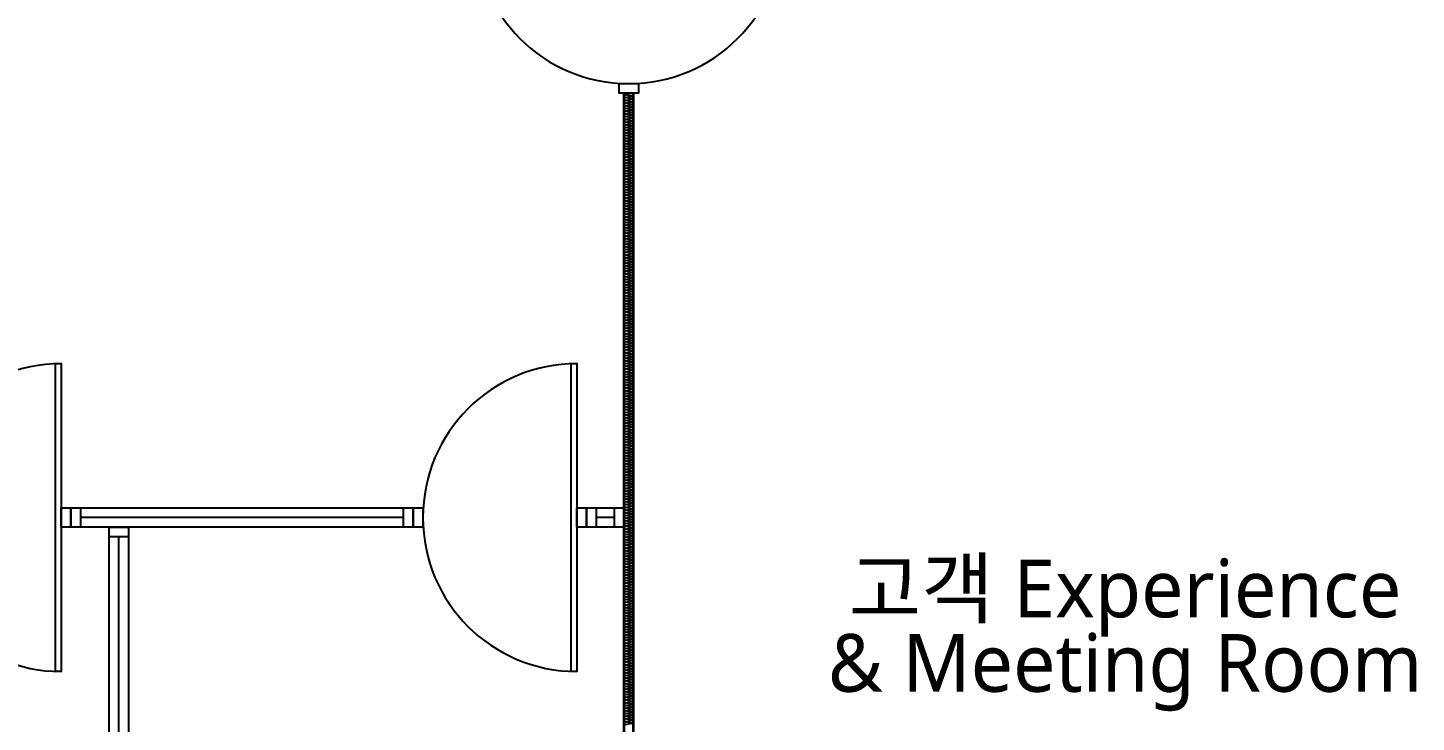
# Model space of a CAD drawing. Header units: millimetres. Extents: x 9 to 147, y 4 to 115.
# Drawn here: x 104.68 to 111.89, y 60.51 to 64.12 of the extents above; entities that cross this region are included whole.
import ezdxf
from ezdxf.enums import TextEntityAlignment as Align

# ---------------------------------------------------------------- set-up
doc = ezdxf.new("R2010")
doc.units = ezdxf.units.MM
doc.header["$LTSCALE"] = 200
for name, color, linetype in [('XR-PLAN$0$A-wall-유리파티션', 252, 'Continuous'), ('XR-PLAN$0$DOOR', 252, 'Continuous'), ('XR-PLAN$0$DOOR-OPEN', 252, 'Continuous'), ('XR-PLAN$0$ELE-4', 252, 'Continuous'), ('XR-PLAN$0$HAT-INS', 252, 'Continuous'), ('XR-PLAN$0$WALL-GLASS', 252, 'Continuous')]:
    doc.layers.add(name, color=color, linetype=linetype)
doc.layers.add('XR-PLAN$0$TXT-1', color=137, linetype='Continuous', plot=False)
doc.styles.add('XR-PLAN$0$스타일1', font='MALGUN_0.TTF')

# ---------------------------------------------------------------- blocks, each defined once
blk = doc.blocks.new('*U141')
at = {"layer": 'XR-PLAN$0$HAT-INS'}
for points in [[(-6514, 0, -0.414214), (-6529, 15), (-6514, 85, 1), (-6544, 85), (-6529, 15, -0.414214), (-6544, 0, 0.414214)], [(-6484, 0, -0.414214), (-6499, 15), (-6484, 85, 1), (-6514, 85), (-6499, 15, -0.414214), (-6514, 0, 0.414214)], [(-6454, 0, -0.414214), (-6469, 15), (-6454, 85, 1), (-6484, 85), (-6469, 15, -0.414214), (-6484, 0, 0.414214)], [(-6424, 0, -0.414214), (-6439, 15), (-6424, 85, 1), (-6454, 85), (-6439, 15, -0.414214), (-6454, 0, 0.414214)], [(-6394, 0, -0.414214), (-6409, 15), (-6394, 85, 1), (-6424, 85), (-6409, 15, -0.414214), (-6424, 0, 0.414214)], [(-6364, 0, -0.414214), (-6379, 15), (-6364, 85, 1), (-6394, 85), (-6379, 15, -0.414214), (-6394, 0, 0.414214)], [(-6334, 0, -0.414214), (-6349, 15), (-6334, 85, 1), (-6364, 85), (-6349, 15, -0.414214), (-6364, 0, 0.414214)], [(-6304, 0, -0.414214), (-6319, 15), (-6304, 85, 1), (-6334, 85), (-6319, 15, -0.414214), (-6334, 0, 0.414214)], [(-6274, 0, -0.414214), (-6289, 15), (-6274, 85, 1), (-6304, 85), (-6289, 15, -0.414214), (-6304, 0, 0.414214)], [(-6244, 0, -0.414214), (-6259, 15), (-6244, 85, 1), (-6274, 85), (-6259, 15, -0.414214), (-6274, 0, 0.414214)], [(-6214, 0, -0.414214), (-6229, 15), (-6214, 85, 1), (-6244, 85), (-6229, 15, -0.414214), (-6244, 0, 0.414214)], [(-6184, 0, -0.414214), (-6199, 15), (-6184, 85, 1), (-6214, 85), (-6199, 15, -0.414214), (-6214, 0, 0.414214)], [(-6154, 0, -0.414214), (-6169, 15), (-6154, 85, 1), (-6184, 85), (-6169, 15, -0.414214), (-6184, 0, 0.414214)], [(-6124, 0, -0.414214), (-6139, 15), (-6124, 85, 1), (-6154, 85), (-6139, 15, -0.414214), (-6154, 0, 0.414214)], [(-6094, 0, -0.414214), (-6109, 15), (-6094, 85, 1), (-6124, 85), (-6109, 15, -0.414214), (-6124, 0, 0.414214)], [(-6064, 0, -0.414214), (-6079, 15), (-6064, 85, 1), (-6094, 85), (-6079, 15, -0.414214), (-6094, 0, 0.414214)], [(-6034, 0, -0.414214), (-6049, 15), (-6034, 85, 1), (-6064, 85), (-6049, 15, -0.414214), (-6064, 0, 0.414214)], [(-6004, 0, -0.414214), (-6019, 15), (-6004, 85, 1), (-6034, 85), (-6019, 15, -0.414214), (-6034, 0, 0.414214)], [(-5974, 0, -0.414214), (-5989, 15), (-5974, 85, 1), (-6004, 85), (-5989, 15, -0.414214), (-6004, 0, 0.414214)], [(-5944, 0, -0.414214), (-5959, 15), (-5944, 85, 1), (-5974, 85), (-5959, 15, -0.414214), (-5974, 0, 0.414214)], [(-5914, 0, -0.414214), (-5929, 15), (-5914, 85, 1), (-5944, 85), (-5929, 15, -0.414214), (-5944, 0, 0.414214)], [(-5884, 0, -0.414214), (-5899, 15), (-5884, 85, 1), (-5914, 85), (-5899, 15, -0.414214), (-5914, 0, 0.414214)], [(-5854, 0, -0.414214), (-5869, 15), (-5854, 85, 1), (-5884, 85), (-5869, 15, -0.414214), (-5884, 0, 0.414214)], [(-5824, 0, -0.414214), (-5839, 15), (-5824, 85, 1), (-5854, 85), (-5839, 15, -0.414214), (-5854, 0, 0.414214)], [(-5794, 0, -0.414214), (-5809, 15), (-5794, 85, 1), (-5824, 85), (-5809, 15, -0.414214), (-5824, 0, 0.414214)], [(-5764, 0, -0.414214), (-5779, 15), (-5764, 85, 1), (-5794, 85), (-5779, 15, -0.414214), (-5794, 0, 0.414214)], [(-5734, 0, -0.414214), (-5749, 15), (-5734, 85, 1), (-5764, 85), (-5749, 15, -0.414214), (-5764, 0, 0.414214)], [(-5704, 0, -0.414214), (-5719, 15), (-5704, 85, 1), (-5734, 85), (-5719, 15, -0.414214), (-5734, 0, 0.414214)], [(-5674, 0, -0.414214), (-5689, 15), (-5674, 85, 1), (-5704, 85), (-5689, 15, -0.414214), (-5704, 0, 0.414214)], [(-5644, 0, -0.414214), (-5659, 15), (-5644, 85, 1), (-5674, 85), (-5659, 15, -0.414214), (-5674, 0, 0.414214)], [(-5614, 0, -0.414214), (-5629, 15), (-5614, 85, 1), (-5644, 85), (-5629, 15, -0.414214), (-5644, 0, 0.414214)], [(-5584, 0, -0.414214), (-5599, 15), (-5584, 85, 1), (-5614, 85), (-5599, 15, -0.414214), (-5614, 0, 0.414214)], [(-5554, 0, -0.414214), (-5569, 15), (-5554, 85, 1), (-5584, 85), (-5569, 15, -0.414214), (-5584, 0, 0.414214)], [(-5524, 0, -0.414214), (-5539, 15), (-5524, 85, 1), (-5554, 85), (-5539, 15, -0.414214), (-5554, 0, 0.414214)], [(-5494, 0, -0.414214), (-5509, 15), (-5494, 85, 1), (-5524, 85), (-5509, 15, -0.414214), (-5524, 0, 0.414214)], [(-5464, 0, -0.414214), (-5479, 15), (-5464, 85, 1), (-5494, 85), (-5479, 15, -0.414214), (-5494, 0, 0.414214)], [(-5434, 0, -0.414214), (-5449, 15), (-5434, 85, 1), (-5464, 85), (-5449, 15, -0.414214), (-5464, 0, 0.414214)], [(-5404, 0, -0.414214), (-5419, 15), (-5404, 85, 1), (-5434, 85), (-5419, 15, -0.414214), (-5434, 0, 0.414214)], [(-5374, 0, -0.414214), (-5389, 15), (-5374, 85, 1), (-5404, 85), (-5389, 15, -0.414214), (-5404, 0, 0.414214)], [(-5344, 0, -0.414214), (-5359, 15), (-5344, 85, 1), (-5374, 85), (-5359, 15, -0.414214), (-5374, 0, 0.414214)], [(-5314, 0, -0.414214), (-5329, 15), (-5314, 85, 1), (-5344, 85), (-5329, 15, -0.414214), (-5344, 0, 0.414214)], [(-5284, 0, -0.414214), (-5299, 15), (-5284, 85, 1), (-5314, 85), (-5299, 15, -0.414214), (-5314, 0, 0.414214)], [(-5254, 0, -0.414214), (-5269, 15), (-5254, 85, 1), (-5284, 85), (-5269, 15, -0.414214), (-5284, 0, 0.414214)], [(-5224, 0, -0.414214), (-5239, 15), (-5224, 85, 1), (-5254, 85), (-5239, 15, -0.414214), (-5254, 0, 0.414214)], [(-5194, 0, -0.414214), (-5209, 15), (-5194, 85, 1), (-5224, 85), (-5209, 15, -0.414214), (-5224, 0, 0.414214)], [(-5164, 0, -0.414214), (-5179, 15), (-5164, 85, 1), (-5194, 85), (-5179, 15, -0.414214), (-5194, 0, 0.414214)], [(-5134, 0, -0.414214), (-5149, 15), (-5134, 85, 1), (-5164, 85), (-5149, 15, -0.414214), (-5164, 0, 0.414214)], [(-5104, 0, -0.414214), (-5119, 15), (-5104, 85, 1), (-5134, 85), (-5119, 15, -0.414214), (-5134, 0, 0.414214)], [(-5074, 0, -0.414214), (-5089, 15), (-5074, 85, 1), (-5104, 85), (-5089, 15, -0.414214), (-5104, 0, 0.414214)], [(-5044, 0, -0.414214), (-5059, 15), (-5044, 85, 1), (-5074, 85), (-5059, 15, -0.414214), (-5074, 0, 0.414214)], [(-5014, 0, -0.414214), (-5029, 15), (-5014, 85, 1), (-5044, 85), (-5029, 15, -0.414214), (-5044, 0, 0.414214)], [(-4984, 0, -0.414214), (-4999, 15), (-4984, 85, 1), (-5014, 85), (-4999, 15, -0.414214), (-5014, 0, 0.414214)], [(-4954, 0, -0.414214), (-4969, 15), (-4954, 85, 1), (-4984, 85), (-4969, 15, -0.414214), (-4984, 0, 0.414214)], [(-4924, 0, -0.414214), (-4939, 15), (-4924, 85, 1), (-4954, 85), (-4939, 15, -0.414214), (-4954, 0, 0.414214)], [(-4894, 0, -0.414214), (-4909, 15), (-4894, 85, 1), (-4924, 85), (-4909, 15, -0.414214), (-4924, 0, 0.414214)], [(-4864, 0, -0.414214), (-4879, 15), (-4864, 85, 1), (-4894, 85), (-4879, 15, -0.414214), (-4894, 0, 0.414214)], [(-4834, 0, -0.414214), (-4849, 15), (-4834, 85, 1), (-4864, 85), (-4849, 15, -0.414214), (-4864, 0, 0.414214)], [(-4804, 0, -0.414214), (-4819, 15), (-4804, 85, 1), (-4834, 85), (-4819, 15, -0.414214), (-4834, 0, 0.414214)], [(-4774, 0, -0.414214), (-4789, 15), (-4774, 85, 1), (-4804, 85), (-4789, 15, -0.414214), (-4804, 0, 0.414214)], [(-4744, 0, -0.414214), (-4759, 15), (-4744, 85, 1), (-4774, 85), (-4759, 15, -0.414214), (-4774, 0, 0.414214)], [(-4714, 0, -0.414214), (-4729, 15), (-4714, 85, 1), (-4744, 85), (-4729, 15, -0.414214), (-4744, 0, 0.414214)], [(-4684, 0, -0.414214), (-4699, 15), (-4684, 85, 1), (-4714, 85), (-4699, 15, -0.414214), (-4714, 0, 0.414214)], [(-4654, 0, -0.414214), (-4669, 15), (-4654, 85, 1), (-4684, 85), (-4669, 15, -0.414214), (-4684, 0, 0.414214)], [(-4624, 0, -0.414214), (-4639, 15), (-4624, 85, 1), (-4654, 85), (-4639, 15, -0.414214), (-4654, 0, 0.414214)], [(-4594, 0, -0.414214), (-4609, 15), (-4594, 85, 1), (-4624, 85), (-4609, 15, -0.414214), (-4624, 0, 0.414214)], [(-4564, 0, -0.414214), (-4579, 15), (-4564, 85, 1), (-4594, 85), (-4579, 15, -0.414214), (-4594, 0, 0.414214)], [(-4534, 0, -0.414214), (-4549, 15), (-4534, 85, 1), (-4564, 85), (-4549, 15, -0.414214), (-4564, 0, 0.414214)], [(-4504, 0, -0.414214), (-4519, 15), (-4504, 85, 1), (-4534, 85), (-4519, 15, -0.414214), (-4534, 0, 0.414214)], [(-4474, 0, -0.414214), (-4489, 15), (-4474, 85, 1), (-4504, 85), (-4489, 15, -0.414214), (-4504, 0, 0.414214)], [(-4444, 0, -0.414214), (-4459, 15), (-4444, 85, 1), (-4474, 85), (-4459, 15, -0.414214), (-4474, 0, 0.414214)], [(-4414, 0, -0.414214), (-4429, 15), (-4414, 85, 1), (-4444, 85), (-4429, 15, -0.414214), (-4444, 0, 0.414214)], [(-4384, 0, -0.414214), (-4399, 15), (-4384, 85, 1), (-4414, 85), (-4399, 15, -0.414214), (-4414, 0, 0.414214)], [(-4354, 0, -0.414214), (-4369, 15), (-4354, 85, 1), (-4384, 85), (-4369, 15, -0.414214), (-4384, 0, 0.414214)], [(-4324, 0, -0.414214), (-4339, 15), (-4324, 85, 1), (-4354, 85), (-4339, 15, -0.414214), (-4354, 0, 0.414214)], [(-4294, 0, -0.414214), (-4309, 15), (-4294, 85, 1), (-4324, 85), (-4309, 15, -0.414214), (-4324, 0, 0.414214)], [(-4264, 0, -0.414214), (-4279, 15), (-4264, 85, 1), (-4294, 85), (-4279, 15, -0.414214), (-4294, 0, 0.414214)], [(-4234, 0, -0.414214), (-4249, 15), (-4234, 85, 1), (-4264, 85), (-4249, 15, -0.414214), (-4264, 0, 0.414214)], [(-4204, 0, -0.414214), (-4219, 15), (-4204, 85, 1), (-4234, 85), (-4219, 15, -0.414214), (-4234, 0, 0.414214)], [(-4174, 0, -0.414214), (-4189, 15), (-4174, 85, 1), (-4204, 85), (-4189, 15, -0.414214), (-4204, 0, 0.414214)], [(-4144, 0, -0.414214), (-4159, 15), (-4144, 85, 1), (-4174, 85), (-4159, 15, -0.414214), (-4174, 0, 0.414214)], [(-4114, 0, -0.414214), (-4129, 15), (-4114, 85, 1), (-4144, 85), (-4129, 15, -0.414214), (-4144, 0, 0.414214)], [(-4084, 0, -0.414214), (-4099, 15), (-4084, 85, 1), (-4114, 85), (-4099, 15, -0.414214), (-4114, 0, 0.414214)], [(-4054, 0, -0.414214), (-4069, 15), (-4054, 85, 1), (-4084, 85), (-4069, 15, -0.414214), (-4084, 0, 0.414214)], [(-4024, 0, -0.414214), (-4039, 15), (-4024, 85, 1), (-4054, 85), (-4039, 15, -0.414214), (-4054, 0, 0.414214)], [(-3994, 0, -0.414214), (-4009, 15), (-3994, 85, 1), (-4024, 85), (-4009, 15, -0.414214), (-4024, 0, 0.414214)], [(-3964, 0, -0.414214), (-3979, 15), (-3964, 85, 1), (-3994, 85), (-3979, 15, -0.414214), (-3994, 0, 0.414214)], [(-3934, 0, -0.414214), (-3949, 15), (-3934, 85, 1), (-3964, 85), (-3949, 15, -0.414214), (-3964, 0, 0.414214)], [(-3904, 0, -0.414214), (-3919, 15), (-3904, 85, 1), (-3934, 85), (-3919, 15, -0.414214), (-3934, 0, 0.414214)], [(-3874, 0, -0.414214), (-3889, 15), (-3874, 85, 1), (-3904, 85), (-3889, 15, -0.414214), (-3904, 0, 0.414214)], [(-3844, 0, -0.414214), (-3859, 15), (-3844, 85, 1), (-3874, 85), (-3859, 15, -0.414214), (-3874, 0, 0.414214)], [(-3814, 0, -0.414214), (-3829, 15), (-3814, 85, 1), (-3844, 85), (-3829, 15, -0.414214), (-3844, 0, 0.414214)], [(-3784, 0, -0.414214), (-3799, 15), (-3784, 85, 1), (-3814, 85), (-3799, 15, -0.414214), (-3814, 0, 0.414214)], [(-3754, 0, -0.414214), (-3769, 15), (-3754, 85, 1), (-3784, 85), (-3769, 15, -0.414214), (-3784, 0, 0.414214)], [(-3724, 0, -0.414214), (-3739, 15), (-3724, 85, 1), (-3754, 85), (-3739, 15, -0.414214), (-3754, 0, 0.414214)], [(-3694, 0, -0.414214), (-3709, 15), (-3694, 85, 1), (-3724, 85), (-3709, 15, -0.414214), (-3724, 0, 0.414214)], [(-3664, 0, -0.414214), (-3679, 15), (-3664, 85, 1), (-3694, 85), (-3679, 15, -0.414214), (-3694, 0, 0.414214)], [(-3634, 0, -0.414214), (-3649, 15), (-3634, 85, 1), (-3664, 85), (-3649, 15, -0.414214), (-3664, 0, 0.414214)], [(-3604, 0, -0.414214), (-3619, 15), (-3604, 85, 1), (-3634, 85), (-3619, 15, -0.414214), (-3634, 0, 0.414214)], [(-3574, 0, -0.414214), (-3589, 15), (-3574, 85, 1), (-3604, 85), (-3589, 15, -0.414214), (-3604, 0, 0.414214)], [(-3544, 0, -0.414214), (-3559, 15), (-3544, 85, 1), (-3574, 85), (-3559, 15, -0.414214), (-3574, 0, 0.414214)], [(-3514, 0, -0.414214), (-3529, 15), (-3514, 85, 1), (-3544, 85), (-3529, 15, -0.414214), (-3544, 0, 0.414214)], [(-3484, 0, -0.414214), (-3499, 15), (-3484, 85, 1), (-3514, 85), (-3499, 15, -0.414214), (-3514, 0, 0.414214)], [(-3454, 0, -0.414214), (-3469, 15), (-3454, 85, 1), (-3484, 85), (-3469, 15, -0.414214), (-3484, 0, 0.414214)], [(-3424, 0, -0.414214), (-3439, 15), (-3424, 85, 1), (-3454, 85), (-3439, 15, -0.414214), (-3454, 0, 0.414214)], [(-3394, 0, -0.414214), (-3409, 15), (-3394, 85, 1), (-3424, 85), (-3409, 15, -0.414214), (-3424, 0, 0.414214)], [(-3364, 0, -0.414214), (-3379, 15), (-3364, 85, 1), (-3394, 85), (-3379, 15, -0.414214), (-3394, 0, 0.414214)], [(-3334, 0, -0.414214), (-3349, 15), (-3334, 85, 1), (-3364, 85), (-3349, 15, -0.414214), (-3364, 0, 0.414214)], [(-3304, 0, -0.414214), (-3319, 15), (-3304, 85, 1), (-3334, 85), (-3319, 15, -0.414214), (-3334, 0, 0.414214)], [(-3274, 0, -0.414214), (-3289, 15), (-3274, 85, 1), (-3304, 85), (-3289, 15, -0.414214), (-3304, 0, 0.414214)], [(-3244, 0, -0.414214), (-3259, 15), (-3244, 85, 1), (-3274, 85), (-3259, 15, -0.414214), (-3274, 0, 0.414214)], [(-3214, 0, -0.414214), (-3229, 15), (-3214, 85, 1), (-3244, 85), (-3229, 15, -0.414214), (-3244, 0, 0.414214)], [(-3184, 0, -0.414214), (-3199, 15), (-3184, 85, 1), (-3214, 85), (-3199, 15, -0.414214), (-3214, 0, 0.414214)], [(-3154, 0, -0.414214), (-3169, 15), (-3154, 85, 1), (-3184, 85), (-3169, 15, -0.414214), (-3184, 0, 0.414214)], [(-3124, 0, -0.414214), (-3139, 15), (-3124, 85, 1), (-3154, 85), (-3139, 15, -0.414214), (-3154, 0, 0.414214)], [(-3094, 0, -0.414214), (-3109, 15), (-3094, 85, 1), (-3124, 85), (-3109, 15, -0.414214), (-3124, 0, 0.414214)], [(-3064, 0, -0.414214), (-3079, 15), (-3064, 85, 1), (-3094, 85), (-3079, 15, -0.414214), (-3094, 0, 0.414214)], [(-3034, 0, -0.414214), (-3049, 15), (-3034, 85, 1), (-3064, 85), (-3049, 15, -0.414214), (-3064, 0, 0.414214)], [(-3004, 0, -0.414214), (-3019, 15), (-3004, 85, 1), (-3034, 85), (-3019, 15, -0.414214), (-3034, 0, 0.414214)], [(-2974, 0, -0.414214), (-2989, 15), (-2974, 85, 1), (-3004, 85), (-2989, 15, -0.414214), (-3004, 0, 0.414214)], [(-2944, 0, -0.414214), (-2959, 15), (-2944, 85, 1), (-2974, 85), (-2959, 15, -0.414214), (-2974, 0, 0.414214)], [(-2914, 0, -0.414214), (-2929, 15), (-2914, 85, 1), (-2944, 85), (-2929, 15, -0.414214), (-2944, 0, 0.414214)], [(-2884, 0, -0.414214), (-2899, 15), (-2884, 85, 1), (-2914, 85), (-2899, 15, -0.414214), (-2914, 0, 0.414214)], [(-2854, 0, -0.414214), (-2869, 15), (-2854, 85, 1), (-2884, 85), (-2869, 15, -0.414214), (-2884, 0, 0.414214)], [(-2824, 0, -0.414214), (-2839, 15), (-2824, 85, 1), (-2854, 85), (-2839, 15, -0.414214), (-2854, 0, 0.414214)], [(-2794, 0, -0.414214), (-2809, 15), (-2794, 85, 1), (-2824, 85), (-2809, 15, -0.414214), (-2824, 0, 0.414214)], [(-2764, 0, -0.414214), (-2779, 15), (-2764, 85, 1), (-2794, 85), (-2779, 15, -0.414214), (-2794, 0, 0.414214)], [(-2734, 0, -0.414214), (-2749, 15), (-2734, 85, 1), (-2764, 85), (-2749, 15, -0.414214), (-2764, 0, 0.414214)], [(-2704, 0, -0.414214), (-2719, 15), (-2704, 85, 1), (-2734, 85), (-2719, 15, -0.414214), (-2734, 0, 0.414214)], [(-2674, 0, -0.414214), (-2689, 15), (-2674, 85, 1), (-2704, 85), (-2689, 15, -0.414214), (-2704, 0, 0.414214)], [(-2644, 0, -0.414214), (-2659, 15), (-2644, 85, 1), (-2674, 85), (-2659, 15, -0.414214), (-2674, 0, 0.414214)], [(-2614, 0, -0.414214), (-2629, 15), (-2614, 85, 1), (-2644, 85), (-2629, 15, -0.414214), (-2644, 0, 0.414214)], [(-2584, 0, -0.414214), (-2599, 15), (-2584, 85, 1), (-2614, 85), (-2599, 15, -0.414214), (-2614, 0, 0.414214)], [(-2554, 0, -0.414214), (-2569, 15), (-2554, 85, 1), (-2584, 85), (-2569, 15, -0.414214), (-2584, 0, 0.414214)], [(-2524, 0, -0.414214), (-2539, 15), (-2524, 85, 1), (-2554, 85), (-2539, 15, -0.414214), (-2554, 0, 0.414214)], [(-2494, 0, -0.414214), (-2509, 15), (-2494, 85, 1), (-2524, 85), (-2509, 15, -0.414214), (-2524, 0, 0.414214)], [(-2464, 0, -0.414214), (-2479, 15), (-2464, 85, 1), (-2494, 85), (-2479, 15, -0.414214), (-2494, 0, 0.414214)], [(-2434, 0, -0.414214), (-2449, 15), (-2434, 85, 1), (-2464, 85), (-2449, 15, -0.414214), (-2464, 0, 0.414214)], [(-2404, 0, -0.414214), (-2419, 15), (-2404, 85, 1), (-2434, 85), (-2419, 15, -0.414214), (-2434, 0, 0.414214)], [(-2374, 0, -0.414214), (-2389, 15), (-2374, 85, 1), (-2404, 85), (-2389, 15, -0.414214), (-2404, 0, 0.414214)], [(-2344, 0, -0.414214), (-2359, 15), (-2344, 85, 1), (-2374, 85), (-2359, 15, -0.414214), (-2374, 0, 0.414214)], [(-2314, 0, -0.414214), (-2329, 15), (-2314, 85, 1), (-2344, 85), (-2329, 15, -0.414214), (-2344, 0, 0.414214)], [(-2284, 0, -0.414214), (-2299, 15), (-2284, 85, 1), (-2314, 85), (-2299, 15, -0.414214), (-2314, 0, 0.414214)], [(-2254, 0, -0.414214), (-2269, 15), (-2254, 85, 1), (-2284, 85), (-2269, 15, -0.414214), (-2284, 0, 0.414214)], [(-2224, 0, -0.414214), (-2239, 15), (-2224, 85, 1), (-2254, 85), (-2239, 15, -0.414214), (-2254, 0, 0.414214)], [(-2194, 0, -0.414214), (-2209, 15), (-2194, 85, 1), (-2224, 85), (-2209, 15, -0.414214), (-2224, 0, 0.414214)], [(-2164, 0, -0.414214), (-2179, 15), (-2164, 85, 1), (-2194, 85), (-2179, 15, -0.414214), (-2194, 0, 0.414214)], [(-2134, 0, -0.414214), (-2149, 15), (-2134, 85, 1), (-2164, 85), (-2149, 15, -0.414214), (-2164, 0, 0.414214)], [(-2104, 0, -0.414214), (-2119, 15), (-2104, 85, 1), (-2134, 85), (-2119, 15, -0.414214), (-2134, 0, 0.414214)], [(-2074, 0, -0.414214), (-2089, 15), (-2074, 85, 1), (-2104, 85), (-2089, 15, -0.414214), (-2104, 0, 0.414214)], [(-2044, 0, -0.414214), (-2059, 15), (-2044, 85, 1), (-2074, 85), (-2059, 15, -0.414214), (-2074, 0, 0.414214)], [(-2014, 0, -0.414214), (-2029, 15), (-2014, 85, 1), (-2044, 85), (-2029, 15, -0.414214), (-2044, 0, 0.414214)], [(-1984, 0, -0.414214), (-1999, 15), (-1984, 85, 1), (-2014, 85), (-1999, 15, -0.414214), (-2014, 0, 0.414214)], [(-1954, 0, -0.414214), (-1969, 15), (-1954, 85, 1), (-1984, 85), (-1969, 15, -0.414214), (-1984, 0, 0.414214)], [(-1924, 0, -0.414214), (-1939, 15), (-1924, 85, 1), (-1954, 85), (-1939, 15, -0.414214), (-1954, 0, 0.414214)], [(-1894, 0, -0.414214), (-1909, 15), (-1894, 85, 1), (-1924, 85), (-1909, 15, -0.414214), (-1924, 0, 0.414214)], [(-1864, 0, -0.414214), (-1879, 15), (-1864, 85, 1), (-1894, 85), (-1879, 15, -0.414214), (-1894, 0, 0.414214)], [(-1834, 0, -0.414214), (-1849, 15), (-1834, 85, 1), (-1864, 85), (-1849, 15, -0.414214), (-1864, 0, 0.414214)], [(-1804, 0, -0.414214), (-1819, 15), (-1804, 85, 1), (-1834, 85), (-1819, 15, -0.414214), (-1834, 0, 0.414214)], [(-1774, 0, -0.414214), (-1789, 15), (-1774, 85, 1), (-1804, 85), (-1789, 15, -0.414214), (-1804, 0, 0.414214)], [(-1744, 0, -0.414214), (-1759, 15), (-1744, 85, 1), (-1774, 85), (-1759, 15, -0.414214), (-1774, 0, 0.414214)], [(-1714, 0, -0.414214), (-1729, 15), (-1714, 85, 1), (-1744, 85), (-1729, 15, -0.414214), (-1744, 0, 0.414214)], [(-1684, 0, -0.414214), (-1699, 15), (-1684, 85, 1), (-1714, 85), (-1699, 15, -0.414214), (-1714, 0, 0.414214)], [(-1654, 0, -0.414214), (-1669, 15), (-1654, 85, 1), (-1684, 85), (-1669, 15, -0.414214), (-1684, 0, 0.414214)], [(-1624, 0, -0.414214), (-1639, 15), (-1624, 85, 1), (-1654, 85), (-1639, 15, -0.414214), (-1654, 0, 0.414214)], [(-1594, 0, -0.414214), (-1609, 15), (-1594, 85, 1), (-1624, 85), (-1609, 15, -0.414214), (-1624, 0, 0.414214)], [(-1564, 0, -0.414214), (-1579, 15), (-1564, 85, 1), (-1594, 85), (-1579, 15, -0.414214), (-1594, 0, 0.414214)], [(-1534, 0, -0.414214), (-1549, 15), (-1534, 85, 1), (-1564, 85), (-1549, 15, -0.414214), (-1564, 0, 0.414214)], [(-1504, 0, -0.414214), (-1519, 15), (-1504, 85, 1), (-1534, 85), (-1519, 15, -0.414214), (-1534, 0, 0.414214)], [(-1474, 0, -0.414214), (-1489, 15), (-1474, 85, 1), (-1504, 85), (-1489, 15, -0.414214), (-1504, 0, 0.414214)], [(-1444, 0, -0.414214), (-1459, 15), (-1444, 85, 1), (-1474, 85), (-1459, 15, -0.414214), (-1474, 0, 0.414214)], [(-1414, 0, -0.414214), (-1429, 15), (-1414, 85, 1), (-1444, 85), (-1429, 15, -0.414214), (-1444, 0, 0.414214)], [(-1384, 0, -0.414214), (-1399, 15), (-1384, 85, 1), (-1414, 85), (-1399, 15, -0.414214), (-1414, 0, 0.414214)], [(-1354, 0, -0.414214), (-1369, 15), (-1354, 85, 1), (-1384, 85), (-1369, 15, -0.414214), (-1384, 0, 0.414214)], [(-1324, 0, -0.414214), (-1339, 15), (-1324, 85, 1), (-1354, 85), (-1339, 15, -0.414214), (-1354, 0, 0.414214)], [(-1294, 0, -0.414214), (-1309, 15), (-1294, 85, 1), (-1324, 85), (-1309, 15, -0.414214), (-1324, 0, 0.414214)], [(-1264, 0, -0.414214), (-1279, 15), (-1264, 85, 1), (-1294, 85), (-1279, 15, -0.414214), (-1294, 0, 0.414214)], [(-1234, 0, -0.414214), (-1249, 15), (-1234, 85, 1), (-1264, 85), (-1249, 15, -0.414214), (-1264, 0, 0.414214)], [(-1204, 0, -0.414214), (-1219, 15), (-1204, 85, 1), (-1234, 85), (-1219, 15, -0.414214), (-1234, 0, 0.414214)], [(-1174, 0, -0.414214), (-1189, 15), (-1174, 85, 1), (-1204, 85), (-1189, 15, -0.414214), (-1204, 0, 0.414214)], [(-1144, 0, -0.414214), (-1159, 15), (-1144, 85, 1), (-1174, 85), (-1159, 15, -0.414214), (-1174, 0, 0.414214)], [(-1114, 0, -0.414214), (-1129, 15), (-1114, 85, 1), (-1144, 85), (-1129, 15, -0.414214), (-1144, 0, 0.414214)], [(-1084, 0, -0.414214), (-1099, 15), (-1084, 85, 1), (-1114, 85), (-1099, 15, -0.414214), (-1114, 0, 0.414214)], [(-1054, 0, -0.414214), (-1069, 15), (-1054, 85, 1), (-1084, 85), (-1069, 15, -0.414214), (-1084, 0, 0.414214)], [(-1024, 0, -0.414214), (-1039, 15), (-1024, 85, 1), (-1054, 85), (-1039, 15, -0.414214), (-1054, 0, 0.414214)], [(-994, 0, -0.414214), (-1009, 15), (-994, 85, 1), (-1024, 85), (-1009, 15, -0.414214), (-1024, 0, 0.414214)], [(-964, 0, -0.414214), (-979, 15), (-964, 85, 1), (-994, 85), (-979, 15, -0.414214), (-994, 0, 0.414214)], [(-934, 0, -0.414214), (-949, 15), (-934, 85, 1), (-964, 85), (-949, 15, -0.414214), (-964, 0, 0.414214)], [(-904, 0, -0.414214), (-919, 15), (-904, 85, 1), (-934, 85), (-919, 15, -0.414214), (-934, 0, 0.414214)], [(-874, 0, -0.414214), (-889, 15), (-874, 85, 1), (-904, 85), (-889, 15, -0.414214), (-904, 0, 0.414214)], [(-844, 0, -0.414214), (-859, 15), (-844, 85, 1), (-874, 85), (-859, 15, -0.414214), (-874, 0, 0.414214)], [(-814, 0, -0.414214), (-829, 15), (-814, 85, 1), (-844, 85), (-829, 15, -0.414214), (-844, 0, 0.414214)], [(-784, 0, -0.414214), (-799, 15), (-784, 85, 1), (-814, 85), (-799, 15, -0.414214), (-814, 0, 0.414214)], [(-754, 0, -0.414214), (-769, 15), (-754, 85, 1), (-784, 85), (-769, 15, -0.414214), (-784, 0, 0.414214)], [(-724, 0, -0.414214), (-739, 15), (-724, 85, 1), (-754, 85), (-739, 15, -0.414214), (-754, 0, 0.414214)], [(-694, 0, -0.414214), (-709, 15), (-694, 85, 1), (-724, 85), (-709, 15, -0.414214), (-724, 0, 0.414214)], [(-664, 0, -0.414214), (-679, 15), (-664, 85, 1), (-694, 85), (-679, 15, -0.414214), (-694, 0, 0.414214)], [(-634, 0, -0.414214), (-649, 15), (-634, 85, 1), (-664, 85), (-649, 15, -0.414214), (-664, 0, 0.414214)], [(-604, 0, -0.414214), (-619, 15), (-604, 85, 1), (-634, 85), (-619, 15, -0.414214), (-634, 0, 0.414214)], [(-574, 0, -0.414214), (-589, 15), (-574, 85, 1), (-604, 85), (-589, 15, -0.414214), (-604, 0, 0.414214)], [(-544, 0, -0.414214), (-559, 15), (-544, 85, 1), (-574, 85), (-559, 15, -0.414214), (-574, 0, 0.414214)], [(-514, 0, -0.414214), (-529, 15), (-514, 85, 1), (-544, 85), (-529, 15, -0.414214), (-544, 0, 0.414214)], [(-484, 0, -0.414214), (-499, 15), (-484, 85, 1), (-514, 85), (-499, 15, -0.414214), (-514, 0, 0.414214)], [(-454, 0, -0.414214), (-469, 15), (-454, 85, 1), (-484, 85), (-469, 15, -0.414214), (-484, 0, 0.414214)], [(-424, 0, -0.414214), (-439, 15), (-424, 85, 1), (-454, 85), (-439, 15, -0.414214), (-454, 0, 0.414214)], [(-394, 0, -0.414214), (-409, 15), (-394, 85, 1), (-424, 85), (-409, 15, -0.414214), (-424, 0, 0.414214)], [(-364, 0, -0.414214), (-379, 15), (-364, 85, 1), (-394, 85), (-379, 15, -0.414214), (-394, 0, 0.414214)], [(-334, 0, -0.414214), (-349, 15), (-334, 85, 1), (-364, 85), (-349, 15, -0.414214), (-364, 0, 0.414214)], [(-304, 0, -0.414214), (-319, 15), (-304, 85, 1), (-334, 85), (-319, 15, -0.414214), (-334, 0, 0.414214)], [(-274, 0, -0.414214), (-289, 15), (-274, 85, 1), (-304, 85), (-289, 15, -0.414214), (-304, 0, 0.414214)], [(-244, 0, -0.414214), (-259, 15), (-244, 85, 1), (-274, 85), (-259, 15, -0.414214), (-274, 0, 0.414214)], [(-214, 0, -0.414214), (-229, 15), (-214, 85, 1), (-244, 85), (-229, 15, -0.414214), (-244, 0, 0.414214)], [(-184, 0, -0.414214), (-199, 15), (-184, 85, 1), (-214, 85), (-199, 15, -0.414214), (-214, 0, 0.414214)], [(-154, 0, -0.414214), (-169, 15), (-154, 85, 1), (-184, 85), (-169, 15, -0.414214), (-184, 0, 0.414214)], [(-124, 0, -0.414214), (-139, 15), (-124, 85, 1), (-154, 85), (-139, 15, -0.414214), (-154, 0, 0.414214)], [(-94, 0, -0.414214), (-109, 15), (-94, 85, 1), (-124, 85), (-109, 15, -0.414214), (-124, 0, 0.414214)], [(-64, 0, -0.414214), (-79, 15), (-64, 85, 1), (-94, 85), (-79, 15, -0.414214), (-94, 0, 0.414214)], [(-34, 0, -0.414214), (-49, 15), (-34, 85, 1), (-64, 85), (-49, 15, -0.414214), (-64, 0, 0.414214)], [(-4, 0, -0.414214), (-19, 15), (-4, 85, 1), (-34, 85), (-19, 15, -0.414214), (-34, 0, 0.414214)], [(26, 0, -0.414214), (11, 15), (26, 85, 1), (-4, 85), (11, 15, -0.414214), (-4, 0, 0.414214)], [(56, 0, -0.414214), (41, 15), (56, 85, 1), (26, 85), (41, 15, -0.414214), (26, 0, 0.414214)], [(86, 0, -0.414214), (71, 15), (86, 85, 1), (56, 85), (71, 15, -0.414214), (56, 0, 0.414214)], [(116, 0, -0.414214), (101, 15), (116, 85, 1), (86, 85), (101, 15, -0.414214), (86, 0, 0.414214)], [(146, 0, -0.414214), (131, 15), (146, 85, 1), (116, 85), (131, 15, -0.414214), (116, 0, 0.414214)], [(176, 0, -0.414214), (161, 15), (176, 85, 1), (146, 85), (161, 15, -0.414214), (146, 0, 0.414214)], [(206, 0, -0.414214), (191, 15), (206, 85, 1), (176, 85), (191, 15, -0.414214), (176, 0, 0.414214)], [(236, 0, -0.414214), (221, 15), (236, 85, 1), (206, 85), (221, 15, -0.414214), (206, 0, 0.414214)], [(266, 0, -0.414214), (251, 15), (266, 85, 1), (236, 85), (251, 15, -0.414214), (236, 0, 0.414214)], [(296, 0, -0.414214), (281, 15), (296, 85, 1), (266, 85), (281, 15, -0.414214), (266, 0, 0.414214)], [(326, 0, -0.414214), (311, 15), (326, 85, 1), (296, 85), (311, 15, -0.414214), (296, 0, 0.414214)], [(356, 0, -0.414214), (341, 15), (356, 85, 1), (326, 85), (341, 15, -0.414214), (326, 0, 0.414214)], [(386, 0, -0.414214), (371, 15), (386, 85, 1), (356, 85), (371, 15, -0.414214), (356, 0, 0.414214)], [(416, 0, -0.414214), (401, 15), (416, 85, 1), (386, 85), (401, 15, -0.414214), (386, 0, 0.414214)]]:
    blk.add_lwpolyline(points, format="xyb", dxfattribs=at)
blk = doc.blocks.new('XR-PLAN$0$D-900C')
at = {"layer": 'XR-PLAN$0$DOOR'}
for points in [[(820, 800), (850, 800), (850, -800), (820, -800)], [(50, -50), (0, -50), (0, 50), (50, 50)], [(900, -50), (850, -50), (850, 50), (900, 50)]]:
    blk.add_lwpolyline(points, close=True, dxfattribs=at)
at = {"layer": 'XR-PLAN$0$DOOR-OPEN'}
blk.add_arc((850, 0), 800, 90, 270, dxfattribs=at)

msp = doc.modelspace()

# ---------------------------------------------------------------- linework, layer by layer
at = {"layer": 'XR-PLAN$0$A-wall-유리파티션'}
for points in [[(104.95, 61.625), (104.95, 61.525), (104.9, 61.525), (104.9, 61.625)], [(106.68, 61.625), (106.68, 61.525), (104.9, 61.525), (104.9, 61.625)], [(106.68, 61.625), (106.68, 61.525), (106.63, 61.525), (106.63, 61.625)], [(107.63, 61.625), (107.63, 61.525), (107.58, 61.525), (107.58, 61.625)], [(107.775, 61.625), (107.775, 61.525), (107.58, 61.525), (107.58, 61.625)], [(107.775, 61.625), (107.775, 61.525), (107.725, 61.525), (107.725, 61.625)], [(105.2, 61.475), (105.1, 61.475), (105.1, 61.525), (105.2, 61.525)], [(105.2, 56.325), (105.1, 56.325), (105.1, 61.525), (105.2, 61.525)]]:
    msp.add_lwpolyline(points, close=True, dxfattribs=at)
at = {"layer": 'XR-PLAN$0$ELE-4'}
msp.add_lwpolyline([(107.775, 63.78), (107.825, 63.78), (107.825, 56.325), (107.775, 56.325), (107.775, 63.78)], dxfattribs=at)
at = {"layer": 'XR-PLAN$0$ELE-4', "ltscale": 253}
msp.add_lwpolyline([(107.785, 63.78), (107.785, 63.7784), (107.7766, 63.7784), (107.7766, 56.3266), (107.8234, 56.3266), (107.8234, 63.7784), (107.815, 63.7784), (107.815, 63.78)], dxfattribs=at)
at = {"layer": 'XR-PLAN$0$WALL-GLASS'}
for p, q in [((106.63, 61.575), (104.95, 61.575)), ((107.725, 61.575), (107.63, 61.575)), ((105.15, 56.375), (105.15, 61.475))]:
    msp.add_line(p, q, dxfattribs=at)

# ---------------------------------------------------------------- block references
at = {"layer": 'XR-PLAN$0$DOOR', "xscale": 0.001, "yscale": 0.001, "zscale": 0.001, "rotation": 90}
msp.add_blockref('XR-PLAN$0$D-900C', (107.8, 63.78), dxfattribs=at)
at = {"layer": 'XR-PLAN$0$DOOR', "xscale": 0.001, "yscale": 0.001, "zscale": 0.001}
for p in [(104, 61.575), (106.68, 61.575)]:
    msp.add_blockref('XR-PLAN$0$D-900C', p, dxfattribs=at)
at = {"layer": 'XR-PLAN$0$HAT-INS', "xscale": 0.0004700000000000002, "yscale": 0.0004700000000000002, "zscale": 0.0004700000000000002, "rotation": 90}
msp.add_blockref('*U141', (107.8234, 63.5758), dxfattribs=at)

# ---------------------------------------------------------------- texts
at = {"layer": 'XR-PLAN$0$TXT-1', "style": 'XR-PLAN$0$스타일1'}
for s, p in [('고객 Experience', (110.3793, 61.2064)), ('& Meeting Room', (110.3793, 60.8194))]:
    msp.add_text(s, height=0.3, dxfattribs=at).set_placement(p, align=Align.MIDDLE_CENTER)

doc.saveas('drawing.dxf')
